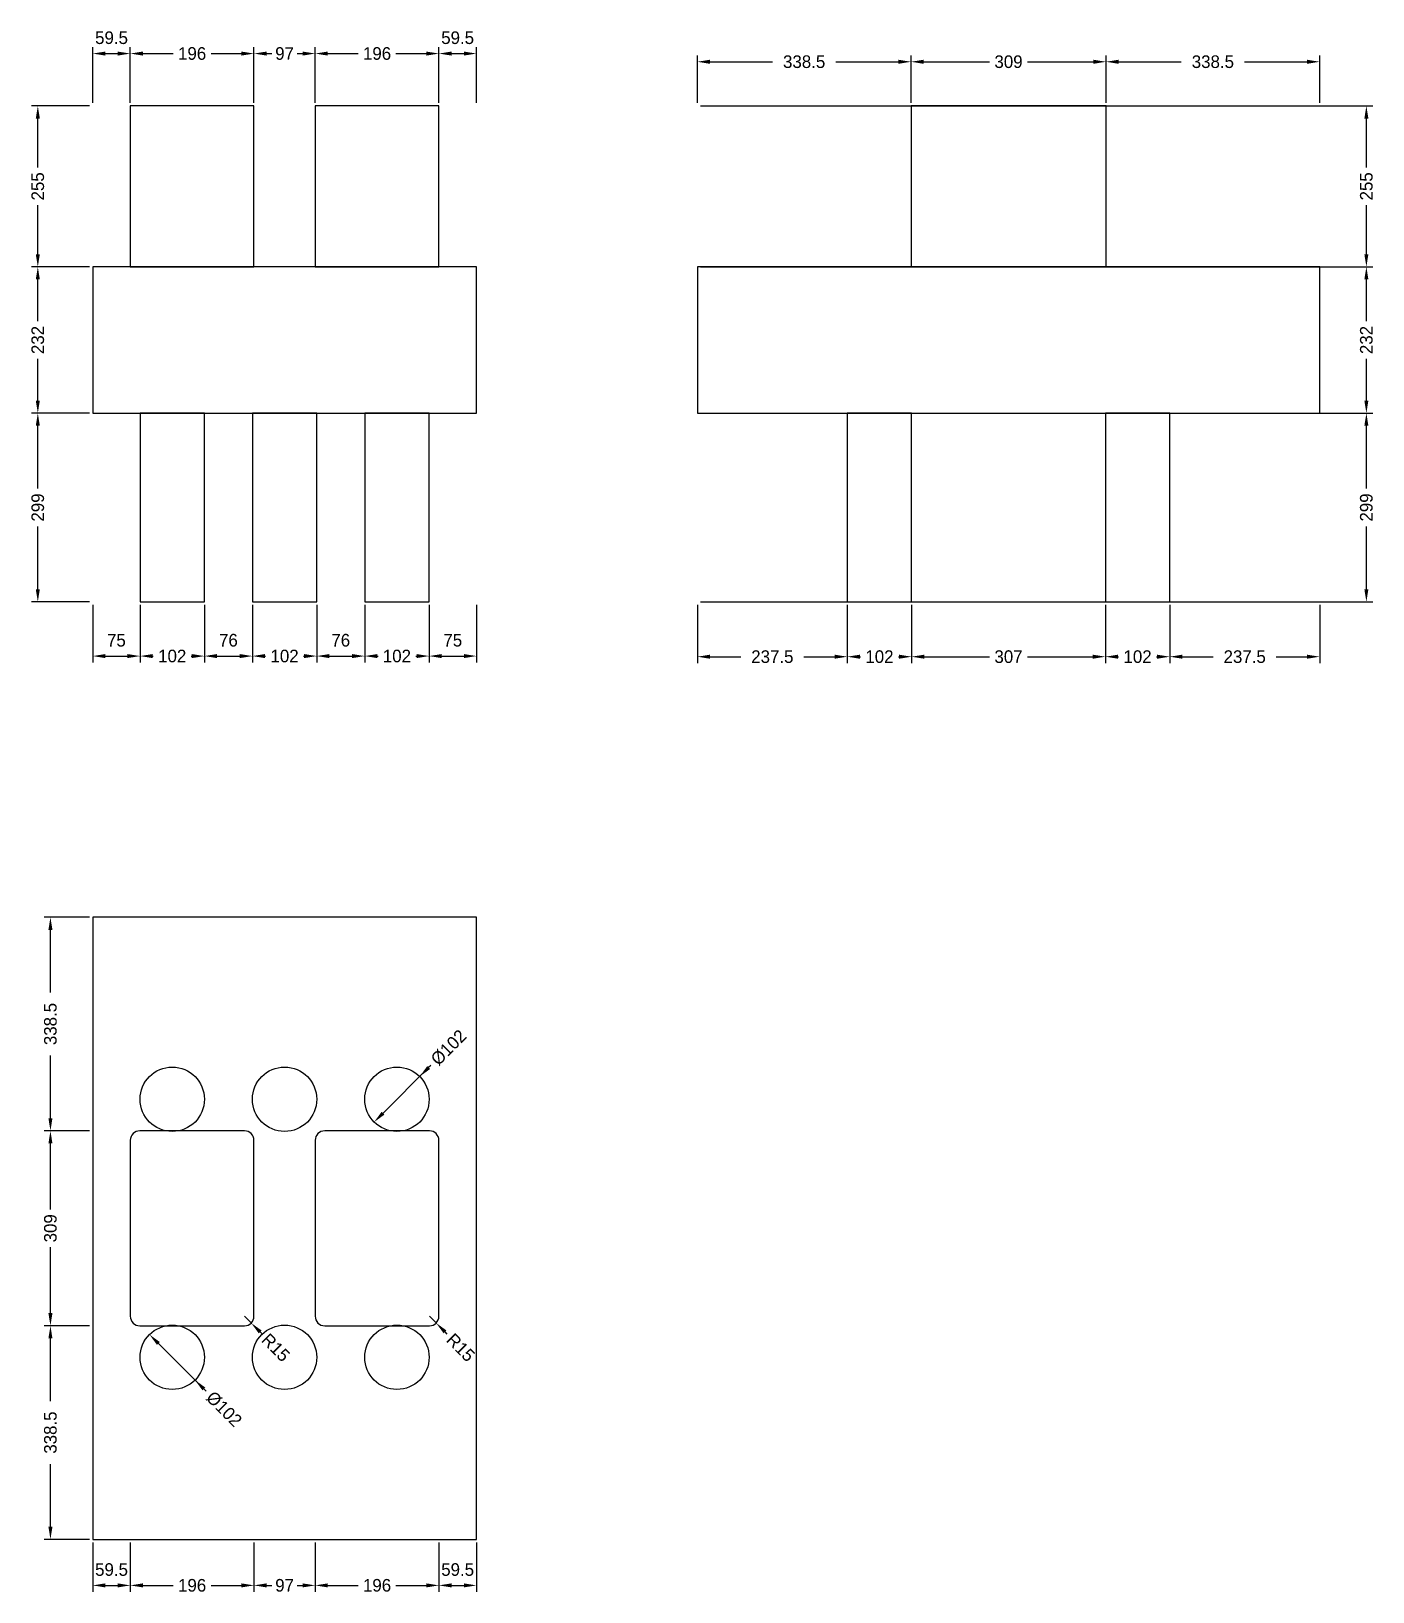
# Model space of a CAD drawing. Header units: metres. Extents: x -97 to 2028, y -83 to 2390.
import ezdxf

# ---------------------------------------------------------------- set-up
doc = ezdxf.new("R2010")
doc.units = ezdxf.units.M
for name, color, linetype in [('chengtai', 7, 'Continuous'), ('dunzhu', 7, 'Continuous'), ('zhuangji', 7, 'Continuous')]:
    doc.layers.add(name, color=color, linetype=linetype)

# ---------------------------------------------------------------- blocks, each defined once
blk = doc.blocks.new('_CLOSEDFILLED')
at = {"color": 0, "linetype": 'BYBLOCK'}
blk.add_solid([(-1, 0.16), (0, 0), (-1, -0.16)], dxfattribs=at)

msp = doc.modelspace()

# ---------------------------------------------------------------- linework, layer by layer
at = {"color": 7}
for p, q in [((0, 2277), (0, 2365)), ((20, 2355), (39.5, 2355)), ((59.5, 2277), (59.5, 2365)), ((59.5, 2277), (59.5, 2365)), ((79.5, 2355), (127.5, 2355)), ((187.5, 2355), (235.5, 2355)), ((255.5, 2277), (255.5, 2365)), ((255.5, 2277), (255.5, 2365)), ((275.5, 2355), (284, 2355)), ((324, 2355), (332.5, 2355)), ((352.5, 2277), (352.5, 2365)), ((352.5, 2277), (352.5, 2365)), ((372.5, 2355), (420.5, 2355)), ((480.5, 2355), (528.5, 2355)), ((548.5, 2277), (548.5, 2365)), ((548.5, 2277), (548.5, 2365)), ((568.5, 2355), (588, 2355)), ((608, 2277), (608, 2365)), ((958, 2277), (958, 2352)), ((1296.5, 2277), (1296.5, 2352)), ((1296.5, 2277), (1296.5, 2352)), ((1605.5, 2277), (1605.5, 2352)), ((1605.5, 2277), (1605.5, 2352)), ((1944, 2277), (1944, 2352)), ((978, 2342), (1077.2, 2342)), ((1177.2, 2342), (1276.5, 2342)), ((1316.5, 2342), (1421, 2342)), ((1481, 2342), (1585.5, 2342)), ((1625.5, 2342), (1724.8, 2342)), ((1824.8, 2342), (1924, 2342)), ((-5, 2272), (-97, 2272)), ((-87, 2174.5), (-87, 2252)), ((963, 2272), (2028, 2272)), ((2018, 2174.5), (2018, 2252)), ((-87, 2037), (-87, 2114.5)), ((2018, 2037), (2018, 2114.5)), ((-5, 2017), (-97, 2017)), ((-5, 2017), (-97, 2017)), ((963, 2017), (2028, 2017)), ((963, 2017), (2028, 2017)), ((-87, 1931), (-87, 1997)), ((2018, 1931), (2018, 1997)), ((-87, 1805), (-87, 1871)), ((2018, 1805), (2018, 1871)), ((-5, 1785), (-97, 1785)), ((-5, 1785), (-97, 1785)), ((963, 1785), (2028, 1785)), ((963, 1785), (2028, 1785)), ((-87, 1665.5), (-87, 1765)), ((2018, 1665.5), (2018, 1765)), ((-87, 1506), (-87, 1605.5)), ((2018, 1506), (2018, 1605.5)), ((-5, 1486), (-97, 1486)), ((963, 1486), (2028, 1486)), ((0, 1481), (0, 1390)), ((75, 1481), (75, 1390)), ((75, 1481), (75, 1390)), ((177, 1481), (177, 1390)), ((177, 1481), (177, 1390)), ((253, 1481), (253, 1390)), ((253, 1481), (253, 1390)), ((355, 1481), (355, 1390)), ((355, 1481), (355, 1390)), ((431, 1481), (431, 1390)), ((431, 1481), (431, 1390)), ((533, 1481), (533, 1390)), ((533, 1481), (533, 1390)), ((608, 1481), (608, 1390)), ((958, 1481), (958, 1389)), ((1195.5, 1481), (1195.5, 1389)), ((1195.5, 1481), (1195.5, 1389)), ((1297.5, 1481), (1297.5, 1389)), ((1297.5, 1481), (1297.5, 1389)), ((1604.5, 1481), (1604.5, 1389)), ((1604.5, 1481), (1604.5, 1389)), ((1706.5, 1481), (1706.5, 1389)), ((1706.5, 1481), (1706.5, 1389)), ((1944, 1481), (1944, 1389)), ((20, 1400), (55, 1400)), ((95, 1400), (96, 1400)), ((156, 1400), (157, 1400)), ((197, 1400), (233, 1400)), ((273, 1400), (274, 1400)), ((334, 1400), (335, 1400)), ((375, 1400), (411, 1400)), ((451, 1400), (452, 1400)), ((512, 1400), (513, 1400)), ((553, 1400), (588, 1400)), ((978, 1399), (1026.8, 1399)), ((1126.8, 1399), (1175.5, 1399)), ((1215.5, 1399), (1216.5, 1399)), ((1276.5, 1399), (1277.5, 1399)), ((1317.5, 1399), (1421, 1399)), ((1481, 1399), (1584.5, 1399)), ((1624.5, 1399), (1625.5, 1399)), ((1685.5, 1399), (1686.5, 1399)), ((1726.5, 1399), (1775.2, 1399)), ((1875.2, 1399), (1924, 1399)), ((-5, 986), (-77, 986)), ((-67, 866.8), (-67, 966)), ((-67, 667.5), (-67, 766.8)), ((532.2, 747.7), (460.1, 675.6)), ((535.7, 751.2), (532.2, 747.7)), ((-5, 647.5), (-77, 647.5)), ((-5, 647.5), (-77, 647.5)), ((-67, 523), (-67, 627.5)), ((-67, 358.5), (-67, 463)), ((240.5, 353.5), (251.1, 342.9)), ((533.5, 353.5), (544.1, 342.9)), ((-5, 338.5), (-77, 338.5)), ((-5, 338.5), (-77, 338.5)), ((268.8, 325.2), (265.2, 328.8)), ((561.8, 325.2), (558.2, 328.8)), ((-67, 219.2), (-67, 318.5)), ((176.2, 238.3), (104.1, 310.4)), ((179.7, 234.8), (176.2, 238.3)), ((-67, 20), (-67, 119.2)), ((-5, 0), (-77, 0)), ((0, -5), (0, -83)), ((59.5, -5), (59.5, -83)), ((59.5, -5), (59.5, -83)), ((255.5, -5), (255.5, -83)), ((255.5, -5), (255.5, -83)), ((352.5, -5), (352.5, -83)), ((352.5, -5), (352.5, -83)), ((548.5, -5), (548.5, -83)), ((548.5, -5), (548.5, -83)), ((608, -5), (608, -83)), ((20, -73), (39.5, -73)), ((79.5, -73), (127.5, -73)), ((187.5, -73), (235.5, -73)), ((275.5, -73), (284, -73)), ((324, -73), (332.5, -73)), ((372.5, -73), (420.5, -73)), ((480.5, -73), (528.5, -73)), ((568.5, -73), (588, -73))]:
    msp.add_line(p, q, dxfattribs=at)
at = {"layer": 'chengtai'}
for points in [[(0, 1785), (608, 1785), (608, 2017), (0, 2017), (0, 1785)], [(958, 1785), (1944, 1785), (1944, 2017), (958, 2017), (958, 1785)], [(0, 0), (608, 0), (608, 986), (0, 986), (0, 0)]]:
    msp.add_lwpolyline(points, dxfattribs=at)
at = {"layer": 'Defpoints', "color": 7}
for p in [(0, 2355), (59.5, 2355), (255.5, 2355), (352.5, 2355), (548.5, 2355), (958, 2342), (1296.5, 2342), (1605.5, 2342), (0, 2272), (0, 2272), (59.5, 2272), (59.5, 2272), (255.5, 2272), (255.5, 2272), (352.5, 2272), (352.5, 2272), (548.5, 2272), (548.5, 2272), (608, 2272), (958, 2272), (958, 2272), (1296.5, 2272), (1296.5, 2272), (1605.5, 2272), (1605.5, 2272), (1944, 2272), (-87, 2017), (0, 2017), (0, 2017), (958, 2017), (958, 2017), (2018, 2017), (-87, 1785), (0, 1785), (0, 1785), (958, 1785), (958, 1785), (2018, 1785), (-87, 1486), (0, 1486), (0, 1486), (75, 1486), (75, 1486), (177, 1486), (177, 1486), (253, 1486), (253, 1486), (355, 1486), (355, 1486), (431, 1486), (431, 1486), (533, 1486), (533, 1486), (608, 1486), (958, 1486), (958, 1486), (1195.5, 1486), (1195.5, 1486), (1297.5, 1486), (1297.5, 1486), (1604.5, 1486), (1604.5, 1486), (1706.5, 1486), (1706.5, 1486), (1944, 1486), (2018, 1486), (0, 1400), (75, 1400), (177, 1400), (253, 1400), (355, 1400), (431, 1400), (533, 1400), (958, 1399), (1195.5, 1399), (1297.5, 1399), (1604.5, 1399), (1706.5, 1399), (0, 986), (518.1, 733.6), (482, 697.5), (-67, 647.5), (0, 647.5), (0, 647.5), (240.5, 353.5), (533.5, 353.5), (-67, 338.5), (0, 338.5), (0, 338.5), (251.1, 342.9), (544.1, 342.9), (126, 288.5), (162.1, 252.4), (-67, 0), (0, 0), (0, 0), (59.5, 0), (59.5, 0), (255.5, 0), (255.5, 0), (352.5, 0), (352.5, 0), (548.5, 0), (548.5, 0), (608, 0), (0, -73), (59.5, -73), (255.5, -73), (352.5, -73), (548.5, -73)]:
    msp.add_point(p, dxfattribs=at)
at = {"layer": 'dunzhu'}
for p, q in [((240.5, 647.5), (74.5, 647.5)), ((533.5, 647.5), (367.5, 647.5)), ((59.5, 632.5), (59.5, 353.5)), ((255.5, 353.5), (255.5, 632.5)), ((352.5, 632.5), (352.5, 353.5)), ((548.5, 353.5), (548.5, 632.5)), ((74.5, 338.5), (240.5, 338.5)), ((367.5, 338.5), (533.5, 338.5))]:
    msp.add_line(p, q, dxfattribs=at)
for points in [[(59.5, 2017), (255.5, 2017), (255.5, 2272), (59.5, 2272), (59.5, 2017)], [(352.5, 2017), (548.5, 2017), (548.5, 2272), (352.5, 2272), (352.5, 2017)], [(1296.5, 2017), (1605.5, 2017), (1605.5, 2272), (1296.5, 2272), (1296.5, 2017)]]:
    msp.add_lwpolyline(points, dxfattribs=at)
for centre, start, end in [((74.5, 632.5), 90, 180), ((240.5, 632.5), 0, 90), ((367.5, 632.5), 90, 180), ((533.5, 632.5), 0, 90), ((74.5, 353.5), 180, 270), ((240.5, 353.5), 270, 360), ((367.5, 353.5), 180, 270), ((533.5, 353.5), 270, 360)]:
    msp.add_arc(centre, 15, start, end, dxfattribs=at)
at = {"layer": 'zhuangji'}
for points in [[(75, 1486), (177, 1486), (177, 1785), (75, 1785), (75, 1486)], [(253, 1486), (355, 1486), (355, 1785), (253, 1785), (253, 1486)], [(431, 1486), (533, 1486), (533, 1785), (431, 1785), (431, 1486)], [(1195.5, 1486), (1297.5, 1486), (1297.5, 1785), (1195.5, 1785), (1195.5, 1486)], [(1604.5, 1486), (1706.5, 1486), (1706.5, 1785), (1604.5, 1785), (1604.5, 1486)]]:
    msp.add_lwpolyline(points, dxfattribs=at)
for centre in [(126, 697.5), (126, 697.5), (304, 697.5), (304, 697.5), (482, 697.5), (482, 697.5), (126, 288.5), (126, 288.5), (304, 288.5), (304, 288.5), (482, 288.5), (482, 288.5)]:
    msp.add_circle(centre, 51, dxfattribs=at)

# ---------------------------------------------------------------- block references
at = {"color": 7, "xscale": 20, "yscale": 20}
for p, rotation in [((0, 2355), 180), ((59.5, 2355), 180), ((255.5, 2355), 180), ((352.5, 2355), 180), ((548.5, 2355), 180), ((958, 2342), 180), ((1296.5, 2342), 180), ((1605.5, 2342), 180), ((-87, 2272), 90), ((2018, 2272), 90), ((-87, 2017), 270), ((2018, 2017), 270), ((-87, 2017), 90), ((2018, 2017), 90), ((-87, 1785), 270), ((-87, 1785), 90), ((2018, 1785), 270), ((2018, 1785), 90), ((-87, 1486), 270), ((2018, 1486), 270), ((0, 1400), 180), ((75, 1400), 180), ((177, 1400), 180), ((253, 1400), 180), ((355, 1400), 180), ((431, 1400), 180), ((533, 1400), 180), ((958, 1399), 180), ((1195.5, 1399), 180), ((1297.5, 1399), 180), ((1604.5, 1399), 180), ((1706.5, 1399), 180), ((-67, 986), 90), ((518.1, 733.6), 225), ((445.9, 661.4), 225), ((-67, 647.5), 270), ((-67, 647.5), 90), ((-67, 338.5), 270), ((-67, 338.5), 90), ((89.9, 324.6), 135), ((251.1, 342.9), 134.99999999999991), ((544.1, 342.9), 134.99999999999986), ((162.1, 252.4), 135), ((-67, 0), 270), ((0, -73), 180), ((59.5, -73), 180), ((255.5, -73), 180), ((352.5, -73), 180), ((548.5, -73), 180)]:
    msp.add_blockref('_CLOSEDFILLED', p, dxfattribs=dict(at, rotation=rotation))
for p in [(59.5, 2355), (255.5, 2355), (352.5, 2355), (548.5, 2355), (608, 2355), (1296.5, 2342), (1605.5, 2342), (1944, 2342), (75, 1400), (177, 1400), (253, 1400), (355, 1400), (431, 1400), (533, 1400), (608, 1400), (1195.5, 1399), (1297.5, 1399), (1604.5, 1399), (1706.5, 1399), (1944, 1399), (59.5, -73), (255.5, -73), (352.5, -73), (548.5, -73), (608, -73)]:
    msp.add_blockref('_CLOSEDFILLED', p, dxfattribs=at)

# ---------------------------------------------------------------- texts
at = {"color": 7, "char_height": 20, "attachment_point": 5}
for s, insert in [('59.5', (29.8, 2380)), ('59.5', (578.2, 2380)), ('196', (157.5, 2355)), ('97', (304, 2355)), ('196', (450.5, 2355)), ('338.5', (1127.2, 2342)), ('309', (1451, 2342)), ('338.5', (1774.8, 2342)), ('75', (37.5, 1425)), ('76', (215, 1425)), ('76', (393, 1425)), ('75', (570.5, 1425)), ('102', (126, 1400)), ('102', (304, 1400)), ('102', (482, 1400)), ('237.5', (1076.8, 1399)), ('102', (1246.5, 1399)), ('307', (1451, 1399)), ('102', (1655.5, 1399)), ('237.5', (1825.2, 1399)), ('59.5', (29.8, -48)), ('59.5', (578.2, -48)), ('196', (157.5, -73)), ('97', (304, -73)), ('196', (450.5, -73))]:
    msp.add_mtext(s, dxfattribs=dict(at, insert=insert))
for s, insert, rotation in [('255', (-87, 2144.5), 90), ('255', (2018, 2144.5), 90), ('232', (-87, 1901), 90), ('232', (2018, 1901), 90), ('299', (-87, 1635.5), 90), ('299', (2018, 1635.5), 90), ('338.5', (-67, 816.8), 90), ('%%c102', (564, 779.5), 45), ('309', (-67, 493), 90), ('R15', (290, 304), 315), ('R15', (583, 304), 315), ('%%c102', (208, 206.5), 315), ('338.5', (-67, 169.2), 90)]:
    msp.add_mtext(s, dxfattribs=dict(at, insert=insert, rotation=rotation))

doc.saveas('drawing.dxf')
